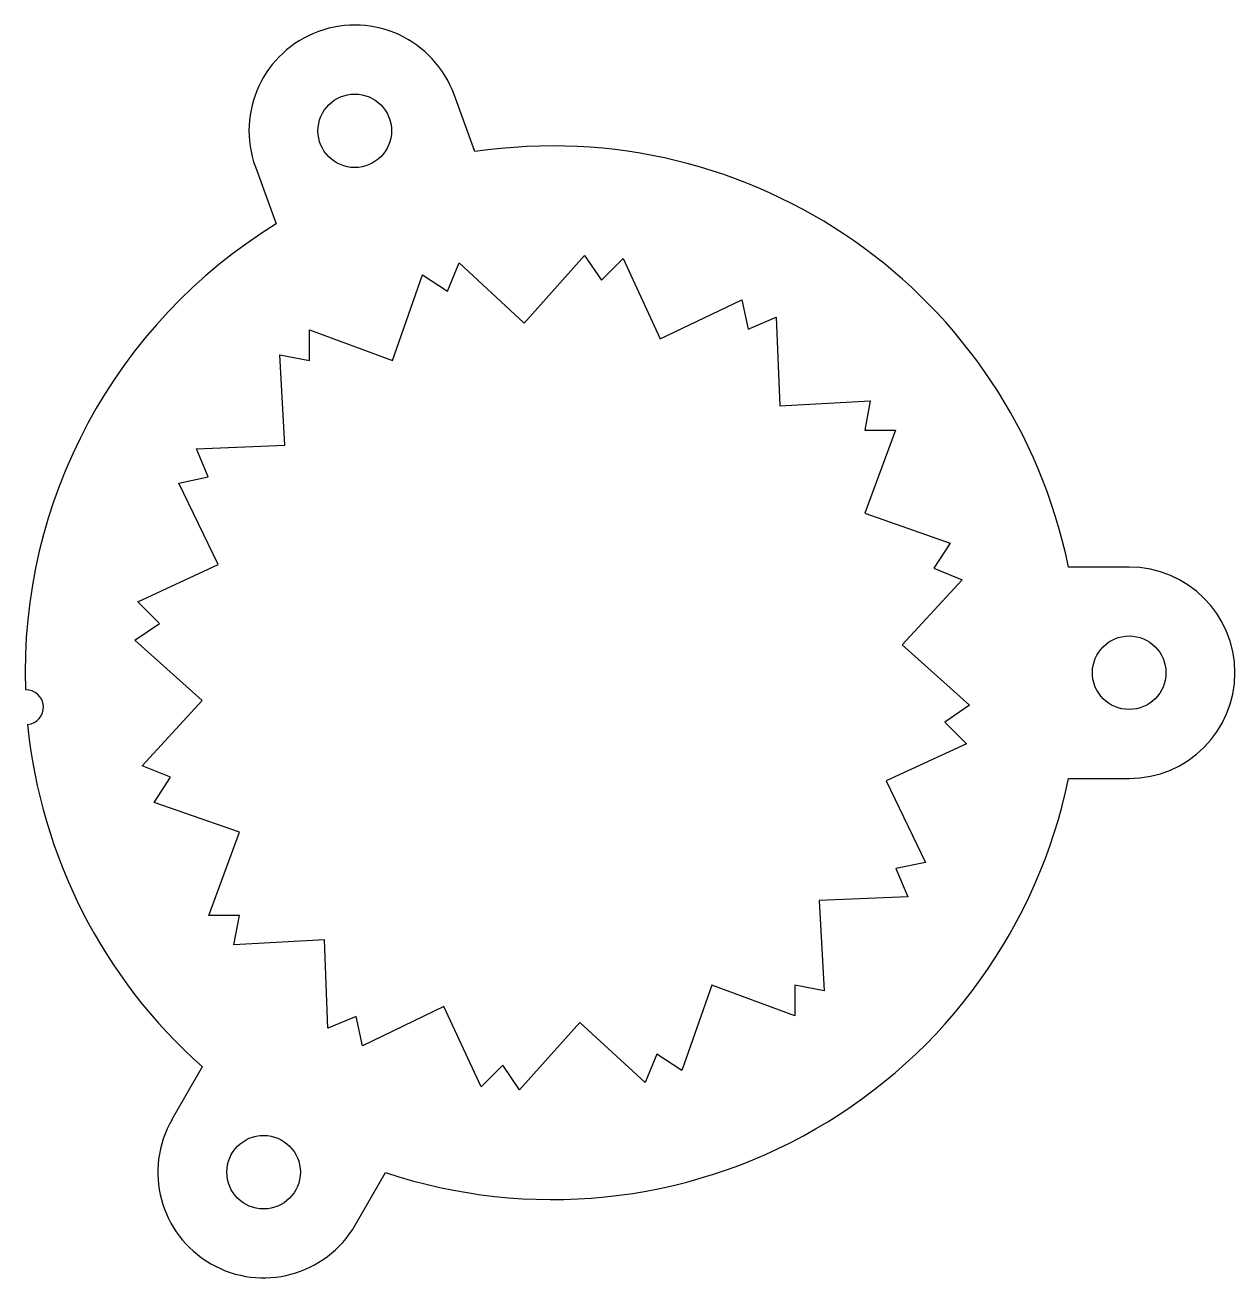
# Model space of a CAD drawing. Header units: millimetres. Extents: x -46 to 59, y -53 to 56.
import ezdxf

# ---------------------------------------------------------------- set-up
doc = ezdxf.new("R2010")
doc.units = ezdxf.units.MM

msp = doc.modelspace()

# ---------------------------------------------------------------- linework, layer by layer
for p, q in [((-6.72, 45.36), (-8.52, 50.32)), ((-25.81, 44.03), (-24.01, 39.06)), ((-2.42, 30.44), (2.83, 36.31)), ((2.83, 36.31), (4.3, 34.16)), ((4.3, 34.16), (6.18, 36.05)), ((6.18, 36.05), (9.41, 29.05)), ((-9.1, 33.2), (-8.09, 35.67)), ((-8.09, 35.67), (-2.42, 30.44)), ((-13.89, 27.19), (-11.28, 34.63)), ((-11.28, 34.63), (-9.1, 33.2)), ((9.41, 29.05), (16.51, 32.47)), ((16.51, 32.47), (17.04, 29.91)), ((17.04, 29.91), (19.5, 30.94)), ((19.5, 30.94), (19.81, 23.24)), ((-21.12, 27.19), (-21.12, 29.86)), ((-21.12, 29.86), (-13.89, 27.19)), ((-23.68, 27.68), (-21.12, 27.19)), ((-23.24, 19.81), (-23.68, 27.68)), ((19.81, 23.24), (27.68, 23.68)), ((27.68, 23.68), (27.19, 21.12)), ((29.86, 21.12), (27.19, 13.89)), ((27.19, 21.12), (29.86, 21.12)), ((-30.94, 19.5), (-23.24, 19.81)), ((-29.91, 17.04), (-30.94, 19.5)), ((-32.47, 16.51), (-29.91, 17.04)), ((-29.05, 9.41), (-32.47, 16.51)), ((27.19, 13.89), (34.63, 11.28)), ((34.63, 11.28), (33.2, 9.1)), ((-36.05, 6.18), (-29.05, 9.41)), ((33.2, 9.1), (35.67, 8.09)), ((50.2, 9.2), (44.92, 9.2)), ((35.67, 8.09), (30.44, 2.42)), ((-34.16, 4.3), (-36.05, 6.18)), ((-36.31, 2.83), (-34.16, 4.3)), ((-30.44, -2.42), (-36.31, 2.83)), ((30.44, 2.42), (36.31, -2.83)), ((-35.67, -8.09), (-30.44, -2.42)), ((36.31, -2.83), (34.16, -4.3)), ((34.16, -4.3), (36.05, -6.18)), ((36.05, -6.18), (29.05, -9.41)), ((-33.2, -9.1), (-35.67, -8.09)), ((-34.63, -11.28), (-33.2, -9.1)), ((29.05, -9.41), (32.47, -16.51)), ((44.92, -9.2), (50.2, -9.2)), ((-27.19, -13.89), (-34.63, -11.28)), ((-29.86, -21.12), (-27.19, -13.89)), ((32.47, -16.51), (29.91, -17.04)), ((29.91, -17.04), (30.94, -19.5)), ((30.94, -19.5), (23.24, -19.81)), ((23.24, -19.81), (23.68, -27.68)), ((-27.19, -21.12), (-29.86, -21.12)), ((-27.68, -23.68), (-27.19, -21.12)), ((-19.81, -23.24), (-27.68, -23.68)), ((-19.5, -30.94), (-19.81, -23.24)), ((13.89, -27.19), (11.28, -34.63)), ((21.12, -29.86), (13.89, -27.19)), ((21.12, -27.19), (21.12, -29.86)), ((23.68, -27.68), (21.12, -27.19)), ((-9.41, -29.05), (-16.51, -32.47)), ((-6.18, -36.05), (-9.41, -29.05)), ((-17.04, -29.91), (-19.5, -30.94)), ((-16.51, -32.47), (-17.04, -29.91)), ((2.42, -30.44), (-2.83, -36.31)), ((8.09, -35.67), (2.42, -30.44)), ((9.1, -33.2), (8.09, -35.67)), ((11.28, -34.63), (9.1, -33.2)), ((-30.43, -34.3), (-33.07, -38.87)), ((-4.3, -34.16), (-6.18, -36.05)), ((-2.83, -36.31), (-4.3, -34.16)), ((-17.13, -48.07), (-14.49, -43.5))]:
    msp.add_line(p, q)
for centre in [(-17.17, 47.17), (50.2, 0), (-25.1, -43.47)]:
    msp.add_circle(centre, 3.2)
for centre, radius, start, end in [((-17.17, 47.17), 9.2, 20, 200), ((0, 0), 45.85, 11.5751, 98.4249), ((0, 0), 45.85, 121.5751, 181.8755), ((50.2, 0), 9.2, -90, 90), ((-45.75, -3), 1.5, -85.3127, 92.8127), ((0, 0), 45.85, 185.6245, 228.4249), ((0, 0), 45.85, 251.5751, 348.4249), ((-25.1, -43.47), 9.2, 150, 330)]:
    msp.add_arc(centre, radius, start, end)

doc.saveas('drawing.dxf')
